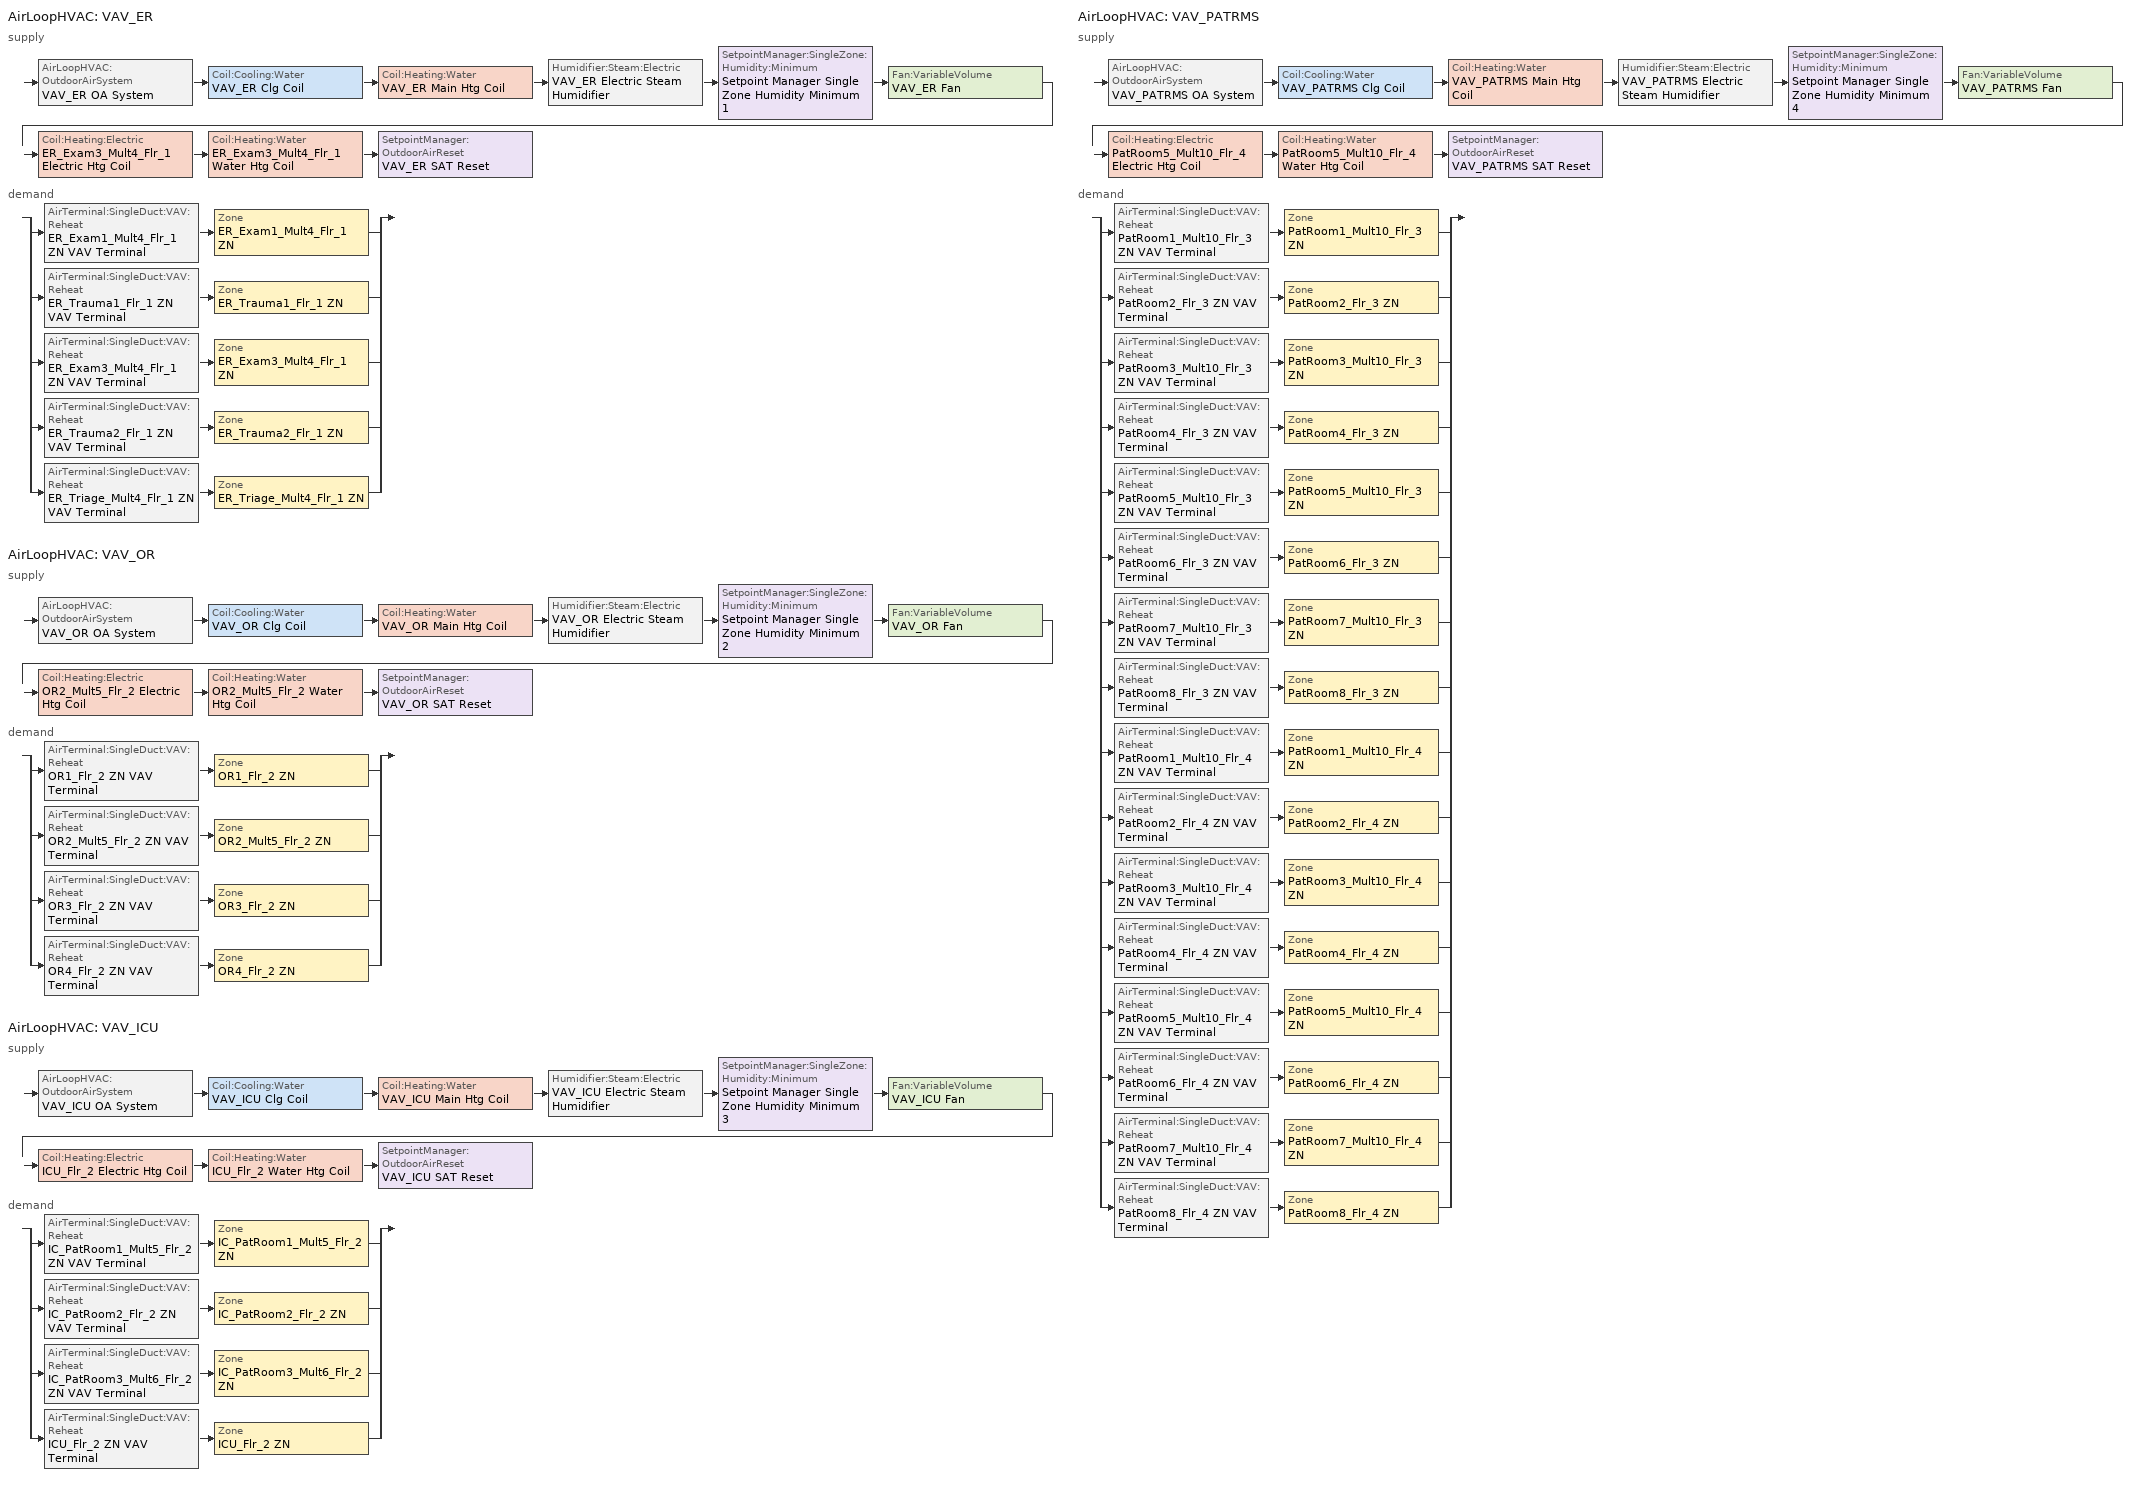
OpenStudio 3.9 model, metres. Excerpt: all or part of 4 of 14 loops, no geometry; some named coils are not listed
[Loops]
AirLoopHVAC 'VAV_ER'
 supply: AirLoopHVAC:OutdoorAirSystem 'VAV_ER OA System' > Coil:Cooling:Water 'VAV_ER Clg Coil' > Coil:Heating:Water 'VAV_ER Main Htg Coil' > Humidifier:Steam:Electric 'VAV_ER Electric Steam Humidifier' > SetpointManager:SingleZone:Humidity:Minimum 'Setpoint Manager Single Zone Humidity Minimum 1' > Fan:VariableVolume 'VAV_ER Fan' > Coil:Heating:Electric 'ER_Exam3_Mult4_Flr_1 Electric Htg Coil' > Coil:Heating:Water 'ER_Exam3_Mult4_Flr_1 Water Htg Coil' > SetpointManager:OutdoorAirReset 'VAV_ER SAT Reset'
 demand: split
  | AirTerminal:SingleDuct:VAV:Reheat 'ER_Exam1_Mult4_Flr_1 ZN VAV Terminal' > Zone 'ER_Exam1_Mult4_Flr_1 ZN'
  | AirTerminal:SingleDuct:VAV:Reheat 'ER_Trauma1_Flr_1 ZN VAV Terminal' > Zone 'ER_Trauma1_Flr_1 ZN'
  | AirTerminal:SingleDuct:VAV:Reheat 'ER_Exam3_Mult4_Flr_1 ZN VAV Terminal' > Zone 'ER_Exam3_Mult4_Flr_1 ZN'
  | AirTerminal:SingleDuct:VAV:Reheat 'ER_Trauma2_Flr_1 ZN VAV Terminal' > Zone 'ER_Trauma2_Flr_1 ZN'
  | AirTerminal:SingleDuct:VAV:Reheat 'ER_Triage_Mult4_Flr_1 ZN VAV Terminal' > Zone 'ER_Triage_Mult4_Flr_1 ZN'
AirLoopHVAC 'VAV_OR'
 supply: AirLoopHVAC:OutdoorAirSystem 'VAV_OR OA System' > Coil:Cooling:Water 'VAV_OR Clg Coil' > Coil:Heating:Water 'VAV_OR Main Htg Coil' > Humidifier:Steam:Electric 'VAV_OR Electric Steam Humidifier' > SetpointManager:SingleZone:Humidity:Minimum 'Setpoint Manager Single Zone Humidity Minimum 2' > Fan:VariableVolume 'VAV_OR Fan' > Coil:Heating:Electric 'OR2_Mult5_Flr_2 Electric Htg Coil' > Coil:Heating:Water 'OR2_Mult5_Flr_2 Water Htg Coil' > SetpointManager:OutdoorAirReset 'VAV_OR SAT Reset'
 demand: split
  | AirTerminal:SingleDuct:VAV:Reheat 'OR1_Flr_2 ZN VAV Terminal' > Zone 'OR1_Flr_2 ZN'
  | AirTerminal:SingleDuct:VAV:Reheat 'OR2_Mult5_Flr_2 ZN VAV Terminal' > Zone 'OR2_Mult5_Flr_2 ZN'
  | AirTerminal:SingleDuct:VAV:Reheat 'OR3_Flr_2 ZN VAV Terminal' > Zone 'OR3_Flr_2 ZN'
  | AirTerminal:SingleDuct:VAV:Reheat 'OR4_Flr_2 ZN VAV Terminal' > Zone 'OR4_Flr_2 ZN'
AirLoopHVAC 'VAV_ICU'
 supply: AirLoopHVAC:OutdoorAirSystem 'VAV_ICU OA System' > Coil:Cooling:Water 'VAV_ICU Clg Coil' > Coil:Heating:Water 'VAV_ICU Main Htg Coil' > Humidifier:Steam:Electric 'VAV_ICU Electric Steam Humidifier' > SetpointManager:SingleZone:Humidity:Minimum 'Setpoint Manager Single Zone Humidity Minimum 3' > Fan:VariableVolume 'VAV_ICU Fan' > Coil:Heating:Electric 'ICU_Flr_2 Electric Htg Coil' > Coil:Heating:Water 'ICU_Flr_2 Water Htg Coil' > SetpointManager:OutdoorAirReset 'VAV_ICU SAT Reset'
 demand: split
  | AirTerminal:SingleDuct:VAV:Reheat 'IC_PatRoom1_Mult5_Flr_2 ZN VAV Terminal' > Zone 'IC_PatRoom1_Mult5_Flr_2 ZN'
  | AirTerminal:SingleDuct:VAV:Reheat 'IC_PatRoom2_Flr_2 ZN VAV Terminal' > Zone 'IC_PatRoom2_Flr_2 ZN'
  | AirTerminal:SingleDuct:VAV:Reheat 'IC_PatRoom3_Mult6_Flr_2 ZN VAV Terminal' > Zone 'IC_PatRoom3_Mult6_Flr_2 ZN'
  | AirTerminal:SingleDuct:VAV:Reheat 'ICU_Flr_2 ZN VAV Terminal' > Zone 'ICU_Flr_2 ZN'
AirLoopHVAC 'VAV_PATRMS'
 supply: AirLoopHVAC:OutdoorAirSystem 'VAV_PATRMS OA System' > Coil:Cooling:Water 'VAV_PATRMS Clg Coil' > Coil:Heating:Water 'VAV_PATRMS Main Htg Coil' > Humidifier:Steam:Electric 'VAV_PATRMS Electric Steam Humidifier' > SetpointManager:SingleZone:Humidity:Minimum 'Setpoint Manager Single Zone Humidity Minimum 4' > Fan:VariableVolume 'VAV_PATRMS Fan' > Coil:Heating:Electric 'PatRoom5_Mult10_Flr_4 Electric Htg Coil' > Coil:Heating:Water 'PatRoom5_Mult10_Flr_4 Water Htg Coil' > SetpointManager:OutdoorAirReset 'VAV_PATRMS SAT Reset'
 demand: split
  | AirTerminal:SingleDuct:VAV:Reheat 'PatRoom1_Mult10_Flr_3 ZN VAV Terminal' > Zone 'PatRoom1_Mult10_Flr_3 ZN'
  | AirTerminal:SingleDuct:VAV:Reheat 'PatRoom2_Flr_3 ZN VAV Terminal' > Zone 'PatRoom2_Flr_3 ZN'
  | AirTerminal:SingleDuct:VAV:Reheat 'PatRoom3_Mult10_Flr_3 ZN VAV Terminal' > Zone 'PatRoom3_Mult10_Flr_3 ZN'
  | AirTerminal:SingleDuct:VAV:Reheat 'PatRoom4_Flr_3 ZN VAV Terminal' > Zone 'PatRoom4_Flr_3 ZN'
  | AirTerminal:SingleDuct:VAV:Reheat 'PatRoom5_Mult10_Flr_3 ZN VAV Terminal' > Zone 'PatRoom5_Mult10_Flr_3 ZN'
  | AirTerminal:SingleDuct:VAV:Reheat 'PatRoom6_Flr_3 ZN VAV Terminal' > Zone 'PatRoom6_Flr_3 ZN'
  | AirTerminal:SingleDuct:VAV:Reheat 'PatRoom7_Mult10_Flr_3 ZN VAV Terminal' > Zone 'PatRoom7_Mult10_Flr_3 ZN'
  | AirTerminal:SingleDuct:VAV:Reheat 'PatRoom8_Flr_3 ZN VAV Terminal' > Zone 'PatRoom8_Flr_3 ZN'
  | AirTerminal:SingleDuct:VAV:Reheat 'PatRoom1_Mult10_Flr_4 ZN VAV Terminal' > Zone 'PatRoom1_Mult10_Flr_4 ZN'
  | AirTerminal:SingleDuct:VAV:Reheat 'PatRoom2_Flr_4 ZN VAV Terminal' > Zone 'PatRoom2_Flr_4 ZN'
  | AirTerminal:SingleDuct:VAV:Reheat 'PatRoom3_Mult10_Flr_4 ZN VAV Terminal' > Zone 'PatRoom3_Mult10_Flr_4 ZN'
  | AirTerminal:SingleDuct:VAV:Reheat 'PatRoom4_Flr_4 ZN VAV Terminal' > Zone 'PatRoom4_Flr_4 ZN'
  | AirTerminal:SingleDuct:VAV:Reheat 'PatRoom5_Mult10_Flr_4 ZN VAV Terminal' > Zone 'PatRoom5_Mult10_Flr_4 ZN'
  | AirTerminal:SingleDuct:VAV:Reheat 'PatRoom6_Flr_4 ZN VAV Terminal' > Zone 'PatRoom6_Flr_4 ZN'
  | AirTerminal:SingleDuct:VAV:Reheat 'PatRoom7_Mult10_Flr_4 ZN VAV Terminal' > Zone 'PatRoom7_Mult10_Flr_4 ZN'
  | AirTerminal:SingleDuct:VAV:Reheat 'PatRoom8_Flr_4 ZN VAV Terminal' > Zone 'PatRoom8_Flr_4 ZN'
[Sizing:Zone] Zone Cooling Design Supply Air Temperature Input Method=SupplyAirTemperature; Zone Cooling Design Supply Air Temperature {C}=12.7778; Zone Cooling Design Supply Air Temperature Difference {deltaC}=11.11; Zone Heating Design Supply Air Temperature Input Method=SupplyAirTemperature; Zone Heating Design Supply Air Temperature {C}=40; Zone Heating Design Supply Air Temperature Difference {deltaC}=11.11; Zone Cooling Design Supply Air Humidity Ratio {kg-H2O/kg-air}=0.0085; Zone Heating Design Supply Air Humidity Ratio {kg-H2O/kg-air}=0.008; Cooling Design Air Flow Method=DesignDayWithLimit; Heating Design Air Flow Method=DesignDay; Heating Maximum Air Flow Fraction=1; Account for Dedicated Outdoor Air System=No; Dedicated Outdoor Air System Control Strategy=NeutralSupplyAir; Dedicated Outdoor Air Low Setpoint Temperature for Design {C}=autosize; Dedicated Outdoor Air High Setpoint Temperature for Design {C}=autosize; Zone Load Sizing Method=Sensible Load Only No Latent Load; Zone Latent Cooling Design Supply Air Humidity Ratio Input Method=HumidityRatioDifference; Zone Cooling Design Supply Air Humidity Ratio Difference {kgWater/kgDryAir}=0.005; Zone Latent Heating Design Supply Air Humidity Ratio Input Method=HumidityRatioDifference; Zone Humidification Design Supply Air Humidity Ratio Difference {kgWater/kgDryAir}=0.005; Sizing Option=Coincident
ER_Exam1_Mult4_Flr_1 ZN; ER_Exam3_Mult4_Flr_1 ZN; ER_Trauma1_Flr_1 ZN; ER_Trauma2_Flr_1 ZN; ER_Triage_Mult4_Flr_1 ZN; ICU_Flr_2 ZN; IC_PatRoom1_Mult5_Flr_2 ZN; IC_PatRoom2_Flr_2 ZN; IC_PatRoom3_Mult6_Flr_2 ZN; OR1_Flr_2 ZN; OR2_Mult5_Flr_2 ZN; OR3_Flr_2 ZN; OR4_Flr_2 ZN; PatRoom1_Mult10_Flr_3 ZN; PatRoom1_Mult10_Flr_4 ZN; PatRoom2_Flr_3 ZN; PatRoom2_Flr_4 ZN; PatRoom3_Mult10_Flr_3 ZN; PatRoom3_Mult10_Flr_4 ZN; PatRoom4_Flr_3 ZN; PatRoom4_Flr_4 ZN; PatRoom5_Mult10_Flr_3 ZN; PatRoom5_Mult10_Flr_4 ZN; PatRoom6_Flr_3 ZN; PatRoom6_Flr_4 ZN; PatRoom7_Mult10_Flr_3 ZN; PatRoom7_Mult10_Flr_4 ZN; PatRoom8_Flr_3 ZN; PatRoom8_Flr_4 ZN
[Zone equipment]
ER_Exam1_Mult4_Flr_1 ZN: ER_Exam1_Mult4_Flr_1 ZN VAV Terminal
ER_Exam3_Mult4_Flr_1 ZN: ER_Exam3_Mult4_Flr_1 ZN VAV Terminal
ER_Trauma1_Flr_1 ZN: ER_Trauma1_Flr_1 ZN VAV Terminal
ER_Trauma2_Flr_1 ZN: ER_Trauma2_Flr_1 ZN VAV Terminal
ER_Triage_Mult4_Flr_1 ZN: ER_Triage_Mult4_Flr_1 ZN VAV Terminal
ICU_Flr_2 ZN: ICU_Flr_2 ZN VAV Terminal
IC_PatRoom1_Mult5_Flr_2 ZN: IC_PatRoom1_Mult5_Flr_2 ZN VAV Terminal
IC_PatRoom2_Flr_2 ZN: IC_PatRoom2_Flr_2 ZN VAV Terminal
IC_PatRoom3_Mult6_Flr_2 ZN: IC_PatRoom3_Mult6_Flr_2 ZN VAV Terminal
OR1_Flr_2 ZN: OR1_Flr_2 ZN VAV Terminal
OR2_Mult5_Flr_2 ZN: OR2_Mult5_Flr_2 ZN VAV Terminal
OR3_Flr_2 ZN: OR3_Flr_2 ZN VAV Terminal
OR4_Flr_2 ZN: OR4_Flr_2 ZN VAV Terminal
PatRoom1_Mult10_Flr_3 ZN: PatRoom1_Mult10_Flr_3 ZN VAV Terminal
PatRoom1_Mult10_Flr_4 ZN: PatRoom1_Mult10_Flr_4 ZN VAV Terminal
PatRoom2_Flr_3 ZN: PatRoom2_Flr_3 ZN VAV Terminal
PatRoom2_Flr_4 ZN: PatRoom2_Flr_4 ZN VAV Terminal
PatRoom3_Mult10_Flr_3 ZN: PatRoom3_Mult10_Flr_3 ZN VAV Terminal
PatRoom3_Mult10_Flr_4 ZN: PatRoom3_Mult10_Flr_4 ZN VAV Terminal
PatRoom4_Flr_3 ZN: PatRoom4_Flr_3 ZN VAV Terminal
PatRoom4_Flr_4 ZN: PatRoom4_Flr_4 ZN VAV Terminal
PatRoom5_Mult10_Flr_3 ZN: PatRoom5_Mult10_Flr_3 ZN VAV Terminal
PatRoom5_Mult10_Flr_4 ZN: PatRoom5_Mult10_Flr_4 ZN VAV Terminal
PatRoom6_Flr_3 ZN: PatRoom6_Flr_3 ZN VAV Terminal
PatRoom6_Flr_4 ZN: PatRoom6_Flr_4 ZN VAV Terminal
PatRoom7_Mult10_Flr_3 ZN: PatRoom7_Mult10_Flr_3 ZN VAV Terminal
PatRoom7_Mult10_Flr_4 ZN: PatRoom7_Mult10_Flr_4 ZN VAV Terminal
PatRoom8_Flr_3 ZN: PatRoom8_Flr_3 ZN VAV Terminal
PatRoom8_Flr_4 ZN: PatRoom8_Flr_4 ZN VAV Terminal
[AirLoopHVAC] Availability Schedule=Hospital HVACOperationSchd; Design Supply Air Flow Rate {m3/s}=autosize; Design Return Air Flow Fraction of Supply Air Flow=1
VAV_ER; VAV_OR; VAV_ICU; VAV_PATRMS
[Sizing:System] Type of Load to Size On=Sensible; Design Outdoor Air Flow Rate {m3/s}=Autosize; Preheat Design Temperature {C}=7.22222; Preheat Design Humidity Ratio {kg-H2O/kg-Air}=0.008; Precool Design Temperature {C}=12.7778; Precool Design Humidity Ratio {kg-H2O/kg-Air}=0.008; Central Cooling Design Supply Air Temperature {C}=12.7778; Central Heating Design Supply Air Temperature {C}=12.7778; Sizing Option=NonCoincident; 100% Outdoor Air in Cooling=No; 100% Outdoor Air in Heating=No; Central Cooling Design Supply Air Humidity Ratio {kg-H2O/kg-Air}=0.0085; Central Heating Design Supply Air Humidity Ratio {kg-H2O/kg-Air}=0.008; Cooling Design Air Flow Method=DesignDay; Heating Design Air Flow Method=DesignDay; System Outdoor Air Method=ZoneSum; Zone Maximum Outdoor Air Fraction=1; Cooling Supply Air Flow Rate Per Floor Area {m3/s-m2}=0.00996765; Cooling Fraction of Autosized Cooling Supply Air Flow Rate=1; Cooling Supply Air Flow Rate Per Unit Cooling Capacity {m3/s-W}=3.94755e-05; Heating Supply Air Flow Rate Per Floor Area {m3/s-m2}=0.00996765; Heating Fraction of Autosized Heating Supply Air Flow Rate=1; Heating Fraction of Autosized Cooling Supply Air Flow Rate=1; Heating Supply Air Flow Rate Per Unit Heating Capacity {m3/s-W}=3.15882e-05; Cooling Design Capacity Method=CoolingDesignCapacity; Cooling Design Capacity {W}=autosize; Cooling Design Capacity Per Floor Area {W/m2}=234.7; Fraction of Autosized Cooling Design Capacity=1; Heating Design Capacity Method=HeatingDesignCapacity; Heating Design Capacity {W}=autosize; Heating Design Capacity Per Floor Area {W/m2}=157; Fraction of Autosized Heating Design Capacity=1; Central Cooling Capacity Control Method=OnOff; Occupant Diversity=autosize
Name | Central Heating Maximum System Air Flow Ratio
VAV_ER; VAV_OR; VAV_ICU | 1
VAV_PATRMS | 0.5
[Fan:VariableVolume] Availability Schedule=Always On Discrete; Maximum Flow Rate {m3/s}=Autosize; Fan Power Minimum Flow Rate Input Method=Fraction; Fan Power Minimum Flow Fraction=0.1; Fan Power Minimum Air Flow Rate {m3/s}=0; Motor In Airstream Fraction=1; Fan Power Coefficient 1=0.0407599; Fan Power Coefficient 2=0.088045; Fan Power Coefficient 3=-0.0729261; Fan Power Coefficient 4=0.94374; Fan Power Coefficient 5=0
Name | Fan Total Efficiency | Pressure Rise {Pa} | Motor Efficiency
VAV_ER Fan | 0.58175 | 996.356 | 0.895
VAV_OR Fan | 0.59605 | 1389.92 | 0.917
VAV_ICU Fan | 0.6006 | 1389.92 | 0.924
VAV_PATRMS Fan | 0.6084 | 1389.92 | 0.936
[Controller:OutdoorAir] Minimum Outdoor Air Flow Rate {m3/s}=autosize; Maximum Outdoor Air Flow Rate {m3/s}=Autosize; Economizer Control Type=NoEconomizer; Economizer Control Action Type=ModulateFlow; Economizer Maximum Limit Dry-Bulb Temperature {C}=28; Economizer Maximum Limit Enthalpy {J/kg}=64000; Lockout Type=LockoutWithHeating; Minimum Limit Type=FixedMinimum; Minimum Outdoor Air Schedule=Hospital BLDG_OA_FRAC_SCH; High Humidity Control=No; High Humidity Outdoor Air Flow Ratio=1; Control High Indoor Humidity Based on Outdoor Humidity Ratio=Yes; Economizer Operation Staging=InterlockedWithMechanicalCooling
Name | Controller Mechanical Ventilation | Heat Recovery Bypass Control Type
VAV_ER OA Controller | VAV_ER Vent Controller | BypassWhenWithinEconomizerLimits
VAV_OR OA Controller | VAV_OR Vent Controller | BypassWhenWithinEconomizerLimits
VAV_ICU OA Controller | VAV_ICU Vent Controller | BypassWhenOAFlowGreaterThanMinimum
VAV_PATRMS OA Controller | VAV_PATRMS Vent Controller | BypassWhenOAFlowGreaterThanMinimum
[Controller:MechanicalVentilation] Availability Schedule=Always On Discrete; System Outdoor Air Method=ZoneSum
VAV_ER Vent Controller; VAV_OR Vent Controller; VAV_ICU Vent Controller; VAV_PATRMS Vent Controller
[AirLoopHVAC:OutdoorAirSystem]
Name | Controller
VAV_ER OA System | VAV_ER OA Controller
VAV_OR OA System | VAV_OR OA Controller
VAV_ICU OA System | VAV_ICU OA Controller
VAV_PATRMS OA System | VAV_PATRMS OA Controller
[AirTerminal:SingleDuct:VAV:Reheat] Availability Schedule=Always On Discrete; Maximum Air Flow Rate {m3/s}=AutoSize; Fixed Minimum Air Flow Rate {m3/s}=0; Maximum Hot Water or Steam Flow Rate {m3/s}=AutoSize; Minimum Hot Water or Steam Flow Rate {m3/s}=0; Convergence Tolerance=0.001; Damper Heating Action=ReverseWithLimits; Maximum Flow per Zone Floor Area During Reheat {m3/s-m2}=AutoSize; Maximum Flow Fraction During Reheat=0.5; Maximum Reheat Air Temperature {C}=40; Control For Outdoor Air=No
Name | Zone Minimum Air Flow Input Method | Constant Minimum Air Flow Fraction | Reheat Coil | Minimum Air Flow Fraction Schedule
ER_Exam1_Mult4_Flr_1 ZN VAV Terminal | Constant | 1 | ER_Exam1_Mult4_Flr_1 ZN Reheat Coil
ER_Trauma1_Flr_1 ZN VAV Terminal | Constant | 1 | ER_Trauma1_Flr_1 ZN Reheat Coil
ER_Exam3_Mult4_Flr_1 ZN VAV Terminal | Constant | 1 | ER_Exam3_Mult4_Flr_1 ZN Reheat Coil
ER_Trauma2_Flr_1 ZN VAV Terminal | Constant | 1 | ER_Trauma2_Flr_1 ZN Reheat Coil
ER_Triage_Mult4_Flr_1 ZN VAV Terminal | Constant | 1 | ER_Triage_Mult4_Flr_1 ZN Reheat Coil
OR1_Flr_2 ZN VAV Terminal | Scheduled | 1 | OR1_Flr_2 ZN Reheat Coil | Hospital OR_MinSA_Sched
OR2_Mult5_Flr_2 ZN VAV Terminal | Scheduled | 1 | OR2_Mult5_Flr_2 ZN Reheat Coil | Hospital OR_MinSA_Sched
OR3_Flr_2 ZN VAV Terminal | Scheduled | 1 | OR3_Flr_2 ZN Reheat Coil | Hospital OR_MinSA_Sched
OR4_Flr_2 ZN VAV Terminal | Scheduled | 1 | OR4_Flr_2 ZN Reheat Coil | Hospital OR_MinSA_Sched
IC_PatRoom1_Mult5_Flr_2 ZN VAV Terminal | Constant | 0.5 | IC_PatRoom1_Mult5_Flr_2 ZN Reheat Coil
IC_PatRoom2_Flr_2 ZN VAV Terminal | Constant | 0.5 | IC_PatRoom2_Flr_2 ZN Reheat Coil
IC_PatRoom3_Mult6_Flr_2 ZN VAV Terminal | Constant | 0.5 | IC_PatRoom3_Mult6_Flr_2 ZN Reheat Coil
ICU_Flr_2 ZN VAV Terminal | Constant | 1 | ICU_Flr_2 ZN Reheat Coil
PatRoom1_Mult10_Flr_3 ZN VAV Terminal | Constant | 0.5 | PatRoom1_Mult10_Flr_3 ZN Reheat Coil
PatRoom2_Flr_3 ZN VAV Terminal | Constant | 0.5 | PatRoom2_Flr_3 ZN Reheat Coil
PatRoom3_Mult10_Flr_3 ZN VAV Terminal | Constant | 0.5 | PatRoom3_Mult10_Flr_3 ZN Reheat Coil
PatRoom4_Flr_3 ZN VAV Terminal | Constant | 0.5 | PatRoom4_Flr_3 ZN Reheat Coil
PatRoom5_Mult10_Flr_3 ZN VAV Terminal | Constant | 0.5 | PatRoom5_Mult10_Flr_3 ZN Reheat Coil
PatRoom6_Flr_3 ZN VAV Terminal | Constant | 0.5 | PatRoom6_Flr_3 ZN Reheat Coil
PatRoom7_Mult10_Flr_3 ZN VAV Terminal | Constant | 0.5 | PatRoom7_Mult10_Flr_3 ZN Reheat Coil
PatRoom8_Flr_3 ZN VAV Terminal | Constant | 0.5 | PatRoom8_Flr_3 ZN Reheat Coil
PatRoom1_Mult10_Flr_4 ZN VAV Terminal | Constant | 0.5 | PatRoom1_Mult10_Flr_4 ZN Reheat Coil
PatRoom2_Flr_4 ZN VAV Terminal | Constant | 0.5 | PatRoom2_Flr_4 ZN Reheat Coil
PatRoom3_Mult10_Flr_4 ZN VAV Terminal | Constant | 0.5 | PatRoom3_Mult10_Flr_4 ZN Reheat Coil
PatRoom4_Flr_4 ZN VAV Terminal | Constant | 0.5 | PatRoom4_Flr_4 ZN Reheat Coil
PatRoom5_Mult10_Flr_4 ZN VAV Terminal | Constant | 0.5 | PatRoom5_Mult10_Flr_4 ZN Reheat Coil
PatRoom6_Flr_4 ZN VAV Terminal | Constant | 0.5 | PatRoom6_Flr_4 ZN Reheat Coil
PatRoom7_Mult10_Flr_4 ZN VAV Terminal | Constant | 0.5 | PatRoom7_Mult10_Flr_4 ZN Reheat Coil
PatRoom8_Flr_4 ZN VAV Terminal | Constant | 0.5 | PatRoom8_Flr_4 ZN Reheat Coil
[Humidifier:Steam:Electric] Rated Capacity {m3/s}=3.72e-05; Rated Power {W}=100000
VAV_ER Electric Steam Humidifier; VAV_OR Electric Steam Humidifier; VAV_ICU Electric Steam Humidifier; VAV_PATRMS Electric Steam Humidifier
[SetpointManager:SingleZone:Humidity:Minimum] Control Variable=MinimumHumidityRatio
Name | Setpoint Node or NodeList | Control Zone
Setpoint Manager Single Zone Humidity Minimum 1 | VAV_ER Electric Steam Humidifier Outlet Air Node | ER_Exam3_Mult4_Flr_1 ZN
Setpoint Manager Single Zone Humidity Minimum 2 | VAV_OR Electric Steam Humidifier Outlet Air Node | OR2_Mult5_Flr_2 ZN
Setpoint Manager Single Zone Humidity Minimum 3 | VAV_ICU Electric Steam Humidifier Outlet Air Node | ICU_Flr_2 ZN
Setpoint Manager Single Zone Humidity Minimum 4 | VAV_PATRMS Electric Steam Humidifier Outlet Air Node | PatRoom5_Mult10_Flr_4 ZN
[Coil:Heating:Electric] Availability Schedule=Always On Discrete; Efficiency=1
ER_Exam3_Mult4_Flr_1 Electric Htg Coil; OR2_Mult5_Flr_2 Electric Htg Coil; ICU_Flr_2 Electric Htg Coil; PatRoom5_Mult10_Flr_4 Electric Htg Coil
[SetpointManager:OutdoorAirReset] Control Variable=Temperature; Setpoint at Outdoor Low Temperature {C}=15.5556; Outdoor Low Temperature {C}=10; Setpoint at Outdoor High Temperature {C}=12.7778; Outdoor High Temperature {C}=21.1111
Name | Setpoint Node or NodeList
VAV_ER SAT Reset | VAV_ER Supply Outlet Node
VAV_ICU SAT Reset | VAV_ICU Supply Outlet Node
VAV_OR SAT Reset | VAV_OR Supply Outlet Node
VAV_PATRMS SAT Reset | VAV_PATRMS Supply Outlet Node
[Schedule:Constant]
Always On Discrete: Value=1
[Schedule:Ruleset]
Name | Default Day Schedule | Summer Design Day Schedule | Winter Design Day Schedule
Hospital HVACOperationSchd | Hospital HVACOperationSchd Default | Hospital HVACOperationSchd Summer Design Day | Hospital HVACOperationSchd Winter Design Day
Hospital BLDG_OA_FRAC_SCH | Hospital BLDG_OA_FRAC_SCH Default | Hospital BLDG_OA_FRAC_SCH Summer Design Day | Hospital BLDG_OA_FRAC_SCH Winter Design Day
Hospital OR_MinSA_Sched | Hospital OR_MinSA_Sched Default | Hospital OR_MinSA_Sched Summer Design Day | Hospital OR_MinSA_Sched Winter Design Day
[Schedule:Day]
Hospital HVACOperationSchd Default; Hospital HVACOperationSchd Winter Design Day; Hospital HVACOperationSchd Summer Design Day; Hospital OR_MinSA_Sched Summer Design Day: No, 24, 0, 1
Hospital BLDG_OA_FRAC_SCH Default: No, 24, 0, 0
Hospital BLDG_OA_FRAC_SCH Winter Design Day; Hospital BLDG_OA_FRAC_SCH Summer Design Day; Hospital BLDG_OA_FRAC_SCH WntrDsn|SmrDsn|Sat|Wkdy Day: No, 6, 0, 0, 18, 0, 0.25, 24, 0, 0
Hospital OR_MinSA_Sched Default; Hospital OR_MinSA_Sched Winter Design Day: No, 24, 0, 0.2
Hospital OR_MinSA_Sched Sat Day: No, 9, 0, 0.2, 17, 0, 1, 24, 0, 0.2
Hospital OR_MinSA_Sched Wkdy Day: No, 9, 0, 0.2, 18, 0, 1, 24, 0, 0.2
[Schedule:Rule] Date Specification Type=DateRange; Start Month=1; Start Day=1; End Month=12; End Day=31
Name | Schedule Ruleset | Rule Order | Day Schedule | Apply Monday | Apply Tuesday | Apply Wednesday | Apply Thursday | Apply Friday | Apply Saturday
Schedule Rule 28 | Hospital BLDG_OA_FRAC_SCH | 0 | Hospital BLDG_OA_FRAC_SCH WntrDsn|SmrDsn|Sat|Wkdy Day | Yes | Yes | Yes | Yes | Yes | Yes
Schedule Rule 32 | Hospital OR_MinSA_Sched | 1 | Hospital OR_MinSA_Sched Sat Day |  |  |  |  |  | Yes
Schedule Rule 33 | Hospital OR_MinSA_Sched | 0 | Hospital OR_MinSA_Sched Wkdy Day | Yes | Yes | Yes | Yes | Yes
